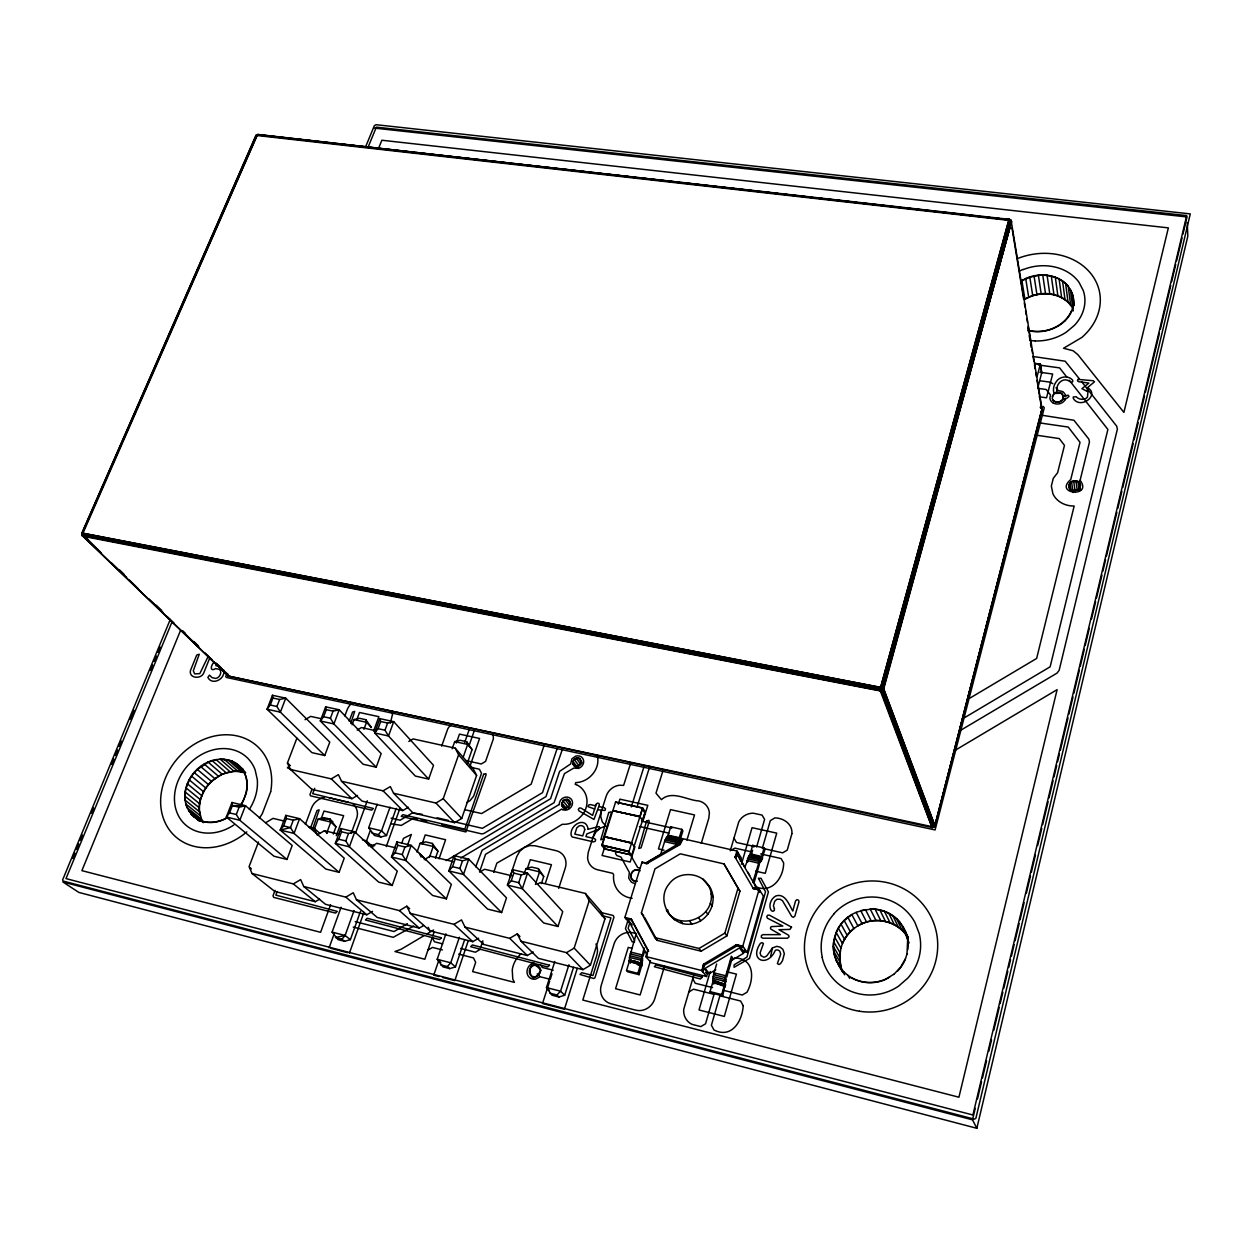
<?xml version="1.0" encoding="UTF-8"?>
<svg xmlns="http://www.w3.org/2000/svg" width="1253" height="1253" viewBox="0 0 1253 1253"><rect width="100%" height="100%" fill="white"/><g stroke="black" fill="none" stroke-linecap="round" stroke-linejoin="round"><path stroke-width="1.5" d="M229.534 675.915L227.592 675.712L227.341 673.848M644.668 863.254L648.13 863.442L642.069 862.017L624.871 917.462L630.948 918.95L647.785 950.213L645.828 956.572L651.043 962.649L706.567 976.541L707.616 973.017L703.653 967.974L704.484 965.123L703.685 964.105L702.588 971.529L703.685 964.105L736.435 944.668L742.778 946.234L747.195 952.452L763.359 896.02L759.13 889.364L752.865 887.891L753.57 889.004L735.119 857.209L736.952 851.022L681.836 838.492L679.972 844.585L646.313 863.943M1087.463 391.124L1087.494 387.647L1094.48 381.805L1093.258 380.74L1077.846 379.361L1077.486 380.787L1078.755 381.695L1088.857 383.089L1081.95 388.665L1087.98 391.797L1087.447 397.107C1084.957 400.6 1078.692 399.691 1076.186 396.731L1073.241 396.982L1073.32 398.438C1080.399 409.903 1100.432 394.914 1087.494 387.647M1068.966 484.88C1067.572 492.805 1081.574 492.272 1080.368 484.66L1077.925 481.356L1071.503 481.622L1068.966 484.88L1069.796 490.33M257.507 134.588L83.011 533.089L83.184 536.315L880.279 690.951L883.71 688.915L1011.453 222.079L1010.685 220.089L257.82 134.431L255.737 135.81L257.507 134.588L1009.417 219.369L1010.685 220.089L1011.312 223.958M601.847 845.556L604.635 836.738L631.7 842.987M642.648 820.229L645.248 811.756L642.648 808.044L615.568 802.077L612.921 810.566L639.907 816.768L612.842 810.55L604.541 836.612L631.59 842.83L634.347 846.715L631.794 855.047L604.588 848.986L601.816 845.415L628.943 851.821L631.559 843.034M639.876 816.47L642.648 808.044M642.632 957.934L642.147 964.043L639.03 974.677L627.722 971.811L626.531 970.48L629.21 961.709L640.518 964.559L637.855 973.346L639.03 974.677M1040.413 406.974L1042.136 409.214L934.973 825.805L932.122 827.497L880.279 688.727L1009.151 219.259L1010.764 223.676M629.476 957.449L629.351 960.111L640.659 962.962L642.523 960.597L629.476 957.449L635.944 934.628M640.659 962.962L644.042 947.894M570.146 804.63L569.254 800.463L567.343 799.43L563.004 800.745L561.532 804.912A4.605 4.166 -41.2 0 0 568.815 806.54M577.68 767.697L572.981 761.448L574.156 759.365A4.573 4.104 -38.6 0 1 580.358 759.083L581.267 763.155L578.056 766.444L573.874 765.536L572.903 761.354M712.957 978.374L712.8 981.068L724.453 983.997L725.221 977.622L731.392 956.243L732.394 957.605L726.74 977.121L725.722 975.789L714.069 972.876L713.568 974.693L712.957 978.374L724.61 981.303M562.926 800.667A4.605 4.166 -41.2 0 1 570.193 802.296L568.893 806.634L564.555 807.95L561.61 805.006L562.926 800.636M712.644 982.697L713.693 984.012L714.116 982.148L725.738 985.046L714.398 980.3L714.116 982.148L725.315 986.941L724.297 985.625L712.644 982.697L710.028 991.609L711.077 992.909L722.73 995.869L726.301 978.859M581.345 763.265L581.486 761.041M856.222 912.45C835.516 920.188 825.382 949.555 840.998 966.815L839.745 957.48L840.888 947.957M744.877 867.295L749.623 854.797L761.088 857.412L759.804 863.051M1011.453 222.079L1008.837 219.839L257.225 134.901L255.863 135.575L81.79 533.277L82.009 535.407L881.736 690.857L933.281 827.309L932.122 827.497L934.816 825.946L1042.104 409.48L1011.124 220.497L1009.151 219.259L1010.685 220.089M188.905 811.083L185.695 803.893L200.37 815.703C193.933 791.05 220.967 764.236 245.463 773.195L231.476 760.853L220.042 759.052L234.17 771.409M187.167 807.715C178.004 786.023 197.488 759.804 220.262 759.255A34.285 28.474 -47.7 0 1 243.051 770.282M666.392 910.164C678.687 932.169 714.335 917.885 711.171 893.922C709.245 873.294 680.598 867.922 669.102 883.976C655.241 900.202 671.091 927.408 691.875 924.025C709.12 921.503 719.708 899.341 708.431 885.276M1040.961 407.115L1042.104 409.48L1042.183 408.697M601.393 811.208L600.735 816.486L602.223 821.811L605.747 825.978L600.516 828.029L595.958 831.914L593.123 837.129M646.705 957.59L647.785 950.213L648.647 951.246L631.841 920.015L630.948 918.95L625.764 918.527L631.841 920.015M1072.85 307.455L1073.038 296.115L1070.344 289.271L1072.772 308.097L1068.042 301.957A33.565 27.864 -11 0 0 1053.93 294.596A33.533 27.848 -11 0 0 1041.165 293.719L1032.691 295.489L1024.891 298.997M906.984 954.3L907.642 939.75L902.724 926.327L908.065 937.667L905.261 933.642A37.057 36.227 -24.1 0 0 875.972 920.438C861.469 920.689 848.062 930.368 842.502 943.634L836.174 932.467A37.621 36.682 -24.6 0 1 844.162 920.485L851.883 914.674M833.778 941.896L836.268 932.639M770.548 956.759L772.396 947.973L776.844 946.344L780.196 947.174L782.859 949.32L784.347 953.705L782.53 960.612L780.494 963.682L778.865 964.528L777.377 963.573L780.729 954.113L779.867 951.434A3.634 3.493 -41.5 0 0 775.309 950.338C767.823 967.849 748.683 960.456 760.352 943.446L761.965 942.601L763.437 943.54L760.085 952.953L760.916 955.616L763.657 957.135A4.73 4.526 -42.6 0 0 767.744 954.598L772.396 947.973M1077.784 489.766A5.842 5.059 -7.7 0 0 1079.522 482.718L1089.468 442.058L1088.841 439.098L1073.915 420.241L1041.086 415.119M976.839 1128.295L972.516 1119.837L62.932 882.002L78.861 892.418L976.839 1128.295L1187.828 236.144L1187.28 222.721M972.516 1119.837L975.241 1108.404M977.497 1098.881L981.569 1081.731M982.477 1077.925L986.55 1060.79M988.821 1051.267L991.53 1039.833M993.786 1030.311L999.221 1007.443M1000.129 1003.637L1002.839 992.204M1003.747 988.398L1007.819 971.263M1008.728 967.441L1010.544 959.829M1011.437 956.023L1014.163 944.59M1015.055 940.784L1019.143 923.633M1020.036 919.827L1024.108 902.693M1026.379 893.17L1030.452 876.019M1031.36 872.213L1035.432 855.063M1037.688 845.54L1041.76 828.405M1042.668 824.584L1048.103 801.732M1049.012 797.926L1053.084 780.776M1053.977 776.97L1056.702 765.536M1057.61 761.73L1059.411 754.118M1060.32 750.296L1068.01 717.922M1068.919 714.116L1072.991 696.966M1073.899 693.16L1079.334 670.308M1080.227 666.486L1084.299 649.352M1085.208 645.546L1089.28 628.395M1091.551 618.872L1095.623 601.738M1096.532 597.916L1101.951 575.064M1102.859 571.258L1105.569 559.825M1106.477 556.019L1116.893 512.211M1117.801 508.389L1121.874 491.254M1122.766 487.448L1133.182 443.64M1134.09 439.819L1138.163 422.684M1139.071 418.878L1144.49 396.011M1145.399 392.205L1159.432 333.157M1160.341 329.351L1170.741 285.543M1171.649 281.721L1175.721 264.587M1176.63 260.781L1182.065 237.913M1182.957 234.107L1187.03 216.957L374.537 128.119M631.12 959.406L629.351 960.581L630.839 961.223L630.4 963.056L629.304 961.129L642.147 964.043L629.304 961.129M1041.619 409.903L934.816 825.946L883.71 688.915L881.987 687.709L81.884 533.12L82.009 535.407L228.406 676.166L933.877 827.058L934.973 825.805L934.378 826.682L883.005 690.121L1011.516 221.515L1008.665 220.34L256.145 135.402L81.852 533.496L81.884 534.906L228.657 676.322L227.326 675.32L227.999 674.302M1037.03 376.714L1040.397 364.106L1034.508 363.433L1040.413 364.122L1041.76 372.517L1038.001 387.193M880.279 688.727L1008.837 219.839L1009.965 220.669L881.987 687.709L880.201 689.432L82.667 534.921L81.884 533.12L82.682 534.311L880.279 688.727L881.987 687.709M1010.544 220.967L1011.406 220.982L1008.994 219.463L1010.544 220.967L882.629 687.991L880.201 689.432M933.877 827.058L882.425 690.575L1011.516 221.515M756.624 846.997L764.612 819.368L762.075 815.092L753.366 813.197A15.349 14.394 -32.1 0 0 738.769 821.858L730.264 850.818M710.232 971.514L699.033 1009.981L724.312 1016.418L736.419 974.114L726.756 971.764M764.111 847.952L761.652 856.472L750.202 853.857L752.661 845.352L764.111 847.952L765.019 849.487L760.79 861.704L760.07 858.744L761.088 857.412M742.778 946.234L759.13 889.364M730.436 961.067L743.452 953.345L744.517 949.633M751.142 855.392L750.014 854.295L762.576 857.992L751.142 855.392L752.63 850.301M722.73 995.869L721.697 994.569L724.297 985.625M736.686 855.627L737.688 852.181L735.119 857.209L735.856 858.352L736.686 855.627L735.119 857.209M740.335 861.359L741.322 857.945L736.952 851.022M654.802 937.589L699.033 948.474L724.892 933.109L737.986 888.236L724.015 863.912L680.269 853.826L654.974 868.83L641.395 912.904L654.802 937.589L657.058 940.33L701.132 951.199L726.897 935.897L739.928 891.165L724.015 863.912M716.653 964.011L714.069 972.876L715.103 974.207M694.256 973.518L683.731 1009.323A16.023 15.224 -54 0 0 691.86 1024.296L700.803 1026.614L705.549 1023.795L714.053 994.349L693.535 989.181L688.837 991.984M741.431 864.21L752.051 827.669L776.735 833.135L765.238 873.325L755.7 871.195M706.567 976.541L701.79 970.527L703.685 964.105M664.529 966.141L654.771 998.751A15.85 14.848 -53.4 0 1 635.647 1010.137L611.041 1003.794A15.772 14.691 -53.1 0 1 601.299 985.124L614.048 943.948A15.616 14.535 -49.1 0 1 632.843 932.765L636.587 933.673M701.273 843.379L708.822 818.178L709.37 812.821A15.177 14.049 -35.6 0 0 698.845 800.965C686.957 800.228 672.031 790.032 661.427 799.633L655.977 793.196L662.837 771.128M748.605 856.112L760.07 858.744L752.896 881.987L753.836 883.475L759.302 864.601L758.363 863.082L746.866 860.451L747.837 861.97M628.207 919.577L625.451 928.677L632.217 941.864L634.629 941.786M650.511 960.644L640.142 994.96L615.568 988.711L628.254 947.393L632.013 948.317M686.942 840.058L694.522 814.936L670.527 809.61L658.467 848.907L664.043 850.176M644.668 950.996L643.087 956.227L641.912 954.864L630.588 952.045M637.119 806.76L649.806 766.303M634.958 846.636L630.181 862.017L602.082 855.501L604.76 846.997M677.372 844.177L680.332 839.244L679.267 837.693L681.82 829.345L670.7 826.823L668.131 835.156L669.212 836.706L680.332 839.244L682.885 830.896L681.82 829.345M631.324 806.932L644.261 765.802M629.82 922.772L628.145 928.238L634.691 940.392M660.597 854.562L665.124 839.933L667.504 836.064L678.64 838.617L675.759 844.162L676.839 845.697M634.143 846.214L645.17 812.226M258.478 842L249.065 866.669L252.057 873.529L293.343 883.913L300.642 879.59L303.774 886.529L345.859 897.132L353.221 892.762L356.478 899.795L399.394 910.602L406.818 906.201L410.232 913.327L454.009 924.338L461.496 919.89L465.051 927.126L509.705 938.356L517.27 933.861L520.966 941.191L538.367 958.341L582.958 969.665L590.414 965.233L604.964 918.809L601.189 911.698L585.37 893.452L540.153 882.582L537.161 884.367M631.59 842.83L639.907 816.768M554.813 961.49L546.465 987.568L551.978 995.195L558.979 997.012L564.696 995.227L573.514 967.347M577.273 968.381L564.414 1009.229L542.502 1003.512L549.66 981.193M642.617 820.261L640.079 817.003L642.397 808.326M630.666 763.155L623.618 785.38L619.06 785.255A15.02 13.689 -38.7 0 0 606.186 796.203L588.252 852.353L587.579 857.725A15.193 13.924 -42.9 0 0 597.65 869.801L612.874 873.372L613.641 874.782A23.76 21.99 -42.9 0 0 632.139 898.276M618.34 804.175L619.922 799.163L647.817 805.35L643.102 820.48L641.567 820.182L642.225 821.341L670.543 827.685M568.94 964.732L560.545 991.201L556.896 995.007L549.863 993.175M520.966 941.191L566.528 952.656L574.156 948.114L589.223 900.703L585.37 893.452M552.009 973.863L550.271 979.329L540.074 976.745L535.704 979.079A8.411 7.675 -52.8 0 1 529.439 977.465C524.38 972.986 527.748 964.074 534.107 963.009M557.992 926.5L562.754 911.636L527.482 873.2L512.555 869.629L507.418 885.104L543.677 922.96L557.992 926.5L522.36 888.722L518.726 882.676L511.24 880.859L507.418 885.104L522.36 888.722L527.482 873.2L521.295 874.907L513.808 873.106L512.555 869.629M628.928 851.32L601.832 845.055L604.353 838.539M558.697 888.393L565.275 868.031A15.161 13.752 -45.2 0 0 556.097 850.677L534.984 845.759L529.737 845.556L524.208 847.514L496.861 863.129L493.745 872.401M545.415 883.146L551.43 864.695L530.285 859.699L527.247 868.893M541.39 883.616L543.724 876.458L538.351 868.674L531.554 867.06L525.947 868.595L524.161 873.967M535.438 884.43L539.557 871.853L538.351 868.674M906.906 954.128L905.465 958.937A37.684 36.744 -24.7 0 1 897.43 971.263M562.91 747.837L545.963 796.626L483.768 833.543L481.653 833.887L442.043 824.646M518.726 882.676L521.295 874.907M510.065 876.724L516.769 856.582L519.65 851.382L524.208 847.514L562.284 824.286C571.274 824.96 579.685 819.587 584.305 812.022A22.053 19.891 -41.2 0 0 576.286 784.582M511.24 880.859L513.808 873.106M501.623 912.56L506.494 897.868L468.716 859.135L454.103 855.642L448.856 870.913L487.605 909.083L501.623 912.56L463.5 874.469L459.867 868.47L452.552 866.7L448.856 870.913L463.5 874.469L468.716 859.135L462.498 860.795L455.184 859.041L454.103 855.642M556.88 749.263L542.502 792.663L482.405 828.311L452.255 821.295M468.309 940.643L454.823 980.645L442.528 977.45M544.366 744.611L531.162 784.159L481.591 813.557L464.597 809.642M480.541 947.769L482.859 940.799M479.586 871.931L485.553 854.311L561.814 809.046L562.707 809.657M445.896 933.845L437.203 959.297L442.951 966.862L449.702 968.616L455.466 966.924L464.644 939.719M1071.628 311.089L1072.819 307.157L1073.288 310.901M475.717 866.794L482.139 850.239L559.245 804.489M459.381 937.275L450.735 962.805L447.321 966.564L440.555 964.81M459.867 868.47L462.498 860.795M439.051 858.791L445.598 839.729L425.237 834.921L422.089 843.895M452.552 866.7L455.184 859.041M432.88 935.74L434.024 932.389M446.381 898.887L451.346 884.383L411.172 845.368L396.856 841.938L391.5 857.021L432.63 895.488L446.381 898.887L405.847 860.498L402.244 854.562L395.071 852.823L391.5 857.021L405.847 860.498L411.172 845.368L404.923 846.997L397.749 845.274L396.856 841.938M438.675 960.738L433.742 975.147L439.004 976.526M468.998 745.848L474.95 728.807M296.883 738.221L287.438 762.967L290.461 769.483L331.246 778.88L338.388 774.652L341.536 781.261L383.089 790.847L390.309 786.571L393.583 793.259L413.067 812.978L454.604 822.673L461.715 818.46L476.61 775.388L473.242 768.888L455.215 748.182L413.13 738.925L408.838 741.463M464.503 742.935L469.859 727.711M435.48 858.148L437.908 851.163L432.301 843.441L425.769 841.875L420.1 843.347L417.03 852.103M456.343 743.045L459.459 734.117L479.57 738.456L469.718 767.055L479.413 769.248L481.512 773.273L473.618 796.203L469.969 800.667L466.68 802.625M463.265 757L467.651 744.423L466.68 741.713L460.211 740.304L454.714 741.604L452.192 748.761M429.544 857.005L433.209 846.48L432.301 843.441M467.103 763.891L472.068 749.592L466.68 741.713M393.583 793.259L435.95 803.032L443.217 798.709L458.614 754.792L455.215 748.182M428.651 779.084L433.522 765.317L393.708 721.65L379.863 718.642L374.631 732.942L415.354 776.077L428.651 779.084L388.493 735.997L385 730.201L378.061 728.682L374.631 732.942L388.493 735.997L393.708 721.65L387.616 723.028L380.677 721.524L379.863 718.642M402.244 854.562L404.923 846.997M392.205 885.479L397.264 871.148L354.803 831.882L340.785 828.531L335.318 843.41L378.719 882.143L392.205 885.479L349.368 846.824L345.797 840.935L338.764 839.244L335.318 843.41L349.368 846.824L354.803 831.882L348.522 833.464L341.489 831.773L340.785 828.531M441.667 746.13L447.76 728.886A14.597 12.734 -41.2 0 1 451.378 724.563M407.46 845.43L411.329 834.467L403.482 838.351L401.712 843.316M399.942 808.326L386.284 846.558M363.965 912.356L349.383 953.157M395.071 852.823L397.749 845.274M377.216 804.16L368.68 827.763L374.412 835.453L380.834 836.988L386.488 835.547L396.214 808.373M341.082 907.25L332.092 932.107L338.059 939.625L344.544 941.301L350.37 939.672L360.504 911.338M366.236 841.765L370.168 830.88M329.085 947.863L334.347 933.297M390.043 807.167L381.538 830.833L378.343 834.639L371.922 833.104M350.37 939.672L345.108 935.474L335.397 937.526L341.912 939.202L345.108 935.474L354.066 910.555M345.797 840.935L348.522 833.464M390.294 723.169L392.455 714.586A14.378 12.295 -42.5 0 0 391.938 711.203M351.2 833.402L356.525 818.789A14.738 12.655 -47 0 0 353.252 804.52M376.213 767.212L381.163 753.586L339.203 709.793L325.639 706.849L320.314 720.961L363.151 764.252L376.213 767.212L333.893 723.952L330.416 718.22L323.619 716.732L320.314 720.961L333.893 723.952L339.203 709.793L333.079 711.14L326.297 709.668L325.639 706.849M339.077 872.339L344.23 858.18L299.577 818.663L285.825 815.374L280.28 830.081L325.858 869.065L339.077 872.339L294.048 833.417L290.492 827.591L283.601 825.931L280.28 830.081L294.048 833.417L299.577 818.663L293.265 820.214L286.373 818.554L285.825 815.374M355.429 833.339L367.254 800.808M330.588 904.791L320.596 932.31L81.884 870.647L180.636 630.196M378.061 728.682L380.677 721.524M338.764 839.244L341.489 831.773M385 730.201L387.616 723.028M356.886 719.567L359.486 712.487L378.876 716.685L373.551 731.219M333.314 834.028L335.976 826.776L330.181 819.133L323.869 817.629L318.152 819.039L314.111 829.925M336.305 835.72L343.651 815.672L324.026 811.051L321.332 818.303M363.918 729.324L366.502 722.308L365.798 719.692L359.58 718.329L354.019 719.567L352.062 724.829M326.751 832.979L330.792 822.046L330.181 819.133L318.152 819.039L330.792 822.046L335.976 826.776M349.164 721.211L352.579 712.033L354.693 711.375L350.777 723.42M310.337 828.452L316.993 810.534L319.155 809.877L312.796 828.719M275.049 890.35L273.013 895.801L273.702 897.383L335.522 913.092L337.276 911.401L275.848 895.112L277.179 891.525M286.968 859.448L292.2 845.462L245.447 805.71L231.977 802.484L226.339 817.003L274 856.238L286.968 859.448L239.824 820.276L236.3 814.513L229.55 812.884L226.339 817.003L239.824 820.276L245.447 805.71L232.369 805.601L229.55 812.884M314.691 788.309L312.686 793.666L373.378 808.483L371.655 810.127L310.587 795.859L309.945 794.668L311.997 789.202M344.873 715.87L347.112 709.887A14.331 12.201 -42.7 0 1 352.751 702.479M305.419 824.443L311.496 808.169A14.707 12.577 -47.1 0 1 324.167 797.581M330.416 718.22L333.079 711.14M293.265 820.214L290.492 827.591L280.28 830.081M324.746 755.543L329.79 742.089L285.762 698.172L272.465 695.274L267.046 709.229L311.934 752.646L324.746 755.543L280.374 712.158L276.913 706.488L270.256 705.016L267.046 709.229L280.374 712.158L285.762 698.172L279.623 699.487L272.966 698.031L272.465 695.274M323.619 716.732L326.297 709.668M283.601 825.931L286.373 818.554M270.679 791.739L262.347 813.51A60.958 50.637 -47.7 0 1 259.387 818.131M276.913 706.488L279.623 699.487M236.3 814.513L239.119 807.23L245.447 805.71M270.256 705.016L272.966 698.031M668.616 838.241L669.212 836.706M934.973 825.617L883.522 688.617L882.425 690.575L880.201 690.575L932.028 827.372M209.815 657.825L203.55 673.378C200.762 679.455 188.717 678.343 190.44 670.559L196.737 655.037L199.258 654.238L193.307 670.809L194.685 673.879L199.807 673.628L208.28 656.149M378.155 149.279L381.867 140.242L1168.36 227.874L1123.894 412.425L1077.878 354.662L1073.148 350.762L1063.531 348.256L1081.778 337.48A60.457 49.948 -11.2 0 0 1090.893 273.624A60.457 49.948 -11.2 0 0 1018.47 258.196M170.283 619.421L62.65 879.841L63.104 881.047L974.395 1119.164L975.883 1118.271L1190.287 213.903L376.072 124.705L374.334 125.707L365.359 147.415M72.658 858.493L74.898 853.074M76.386 849.456L78.626 844.036M80.129 840.418L82.369 834.999M91.328 813.307L93.583 807.872M111.517 764.487L113.757 759.067M115.245 755.449L117.484 750.03M118.988 746.412L121.228 740.977M130.187 719.285L133.93 710.247M150.36 670.48L152.6 665.045M154.103 661.443L156.343 656.008M157.831 652.39L160.086 646.971M171.943 622.099L66.002 878.604L972.908 1114.998L1186.716 215.594L376.37 127.148L368.163 147.008M1064.752 400.161L1065.551 398.313M189.344 779.961L186.149 787.98A34.317 28.506 -47.7 0 0 185.178 800.213M905.386 958.764L900.578 967.269L893.765 974.474M1053.131 394.664L1052.222 398.47C1053.82 404.531 1064.345 402.511 1063.39 396.246L1061.056 393.238L1054.76 393.426M1052.269 396.574L1054.744 393.285A5.717 4.84 -9.6 0 1 1062.56 394.382A5.717 4.84 -9.6 0 1 1060.821 401.164A5.717 4.84 -9.6 0 1 1052.974 400.052M1071.581 310.791C1064.486 326.876 1044.673 334.426 1028.118 330.291M214.31 661.929C210.614 665.28 209.533 672.375 215.673 668.585L219.385 669.368C222.705 671.921 219.526 678.092 215.751 678.437L212.039 677.638L209.47 675.132L207.888 677.419C212.258 686.158 226.229 678.609 223.52 669.838M227.185 674.866L227.607 674.067L216.017 663.589M679.972 844.585L682.65 839.667L681.836 838.492M240.513 805.131C246.684 796 249.19 783.751 244.617 773.414M932.122 827.497L229.236 676.181M645.326 863.348L660.268 854.781M631.653 855.251L628.912 851.68M615.536 802.108L642.601 808.06M255.753 136.123L258.416 134.557M834.623 937.025L840.982 948.129L842.408 943.462A37.12 36.29 -24.1 0 1 850.27 931.637L853.841 928.457M82.291 535.83L81.852 533.496L87.663 539.166M893.687 974.301L885.307 979.533A37.653 36.697 -24.6 0 1 865.995 982.477A37.621 36.682 -24.6 0 1 852.103 978.123L847.936 975.351L849.722 978.389M629.351 960.581L640.675 963.432L642.413 962.257M580.437 759.177L578.526 758.159L574.234 759.475L578.917 765.74M969.963 698.093L1036.638 658.451L1074.166 506.024A23.4 20.252 -7.7 0 1 1052.912 493.776L1051.345 486.039L1053.303 478.27L1057.595 472.773L1064.47 445.379L1059.255 438.566L1036.591 435.214M964.716 717.577L1050.139 666.815L1107.887 429.434L1069.248 380.192M953.752 751.142L1057.109 689.651L958.921 1097.221L582.802 1000.051L596.773 955.287A15.584 14.347 -50.6 0 0 595.958 944.042M731.533 959.814L734.665 957.95C754.384 958.326 754.478 978.656 747.007 992.219L742.277 995.039L723.2 990.246M290.461 769.483L311.903 789.374L351.921 798.709L357.512 795.404M339.626 834.373L324.417 830.723L317.197 834.999L314.064 828.233L308.473 826.886M341.536 781.261L362.023 801.074L402.777 810.581L408.415 807.245M412.19 818.961L401.32 825.414L390.873 823.754M370.966 846.762L376.793 843.316L395.337 847.764M252.057 873.529L274.783 891.416L315.286 901.706L319.562 899.168M424.297 859.636L430.186 856.144L452.866 861.594M446.272 860.607L550.584 798.709L559.59 771.378L570.663 763.923L571.901 758.832L575.738 756.123A6.845 6.155 -38.6 0 1 583.553 760.289A6.845 6.155 -38.6 0 1 578.447 768.371M460.775 858.054L554.061 802.703L564.445 773.602L573.764 768.089L578.432 768.402M303.774 886.529L325.514 904.306L366.784 914.784L372.533 911.37M480.165 871.884L484.629 869.237L512.336 875.894M407.335 923.649L394.053 931.543L355.194 921.628M413.678 926.061L393.191 937.322L353.236 927.079M356.478 899.795L377.216 917.431L419.285 928.113L423.624 925.528M423.812 935.787L401.085 949.288L394.961 951.528L424.83 959.25L432.301 937.416L434.415 941.77L442.654 943.854M427.054 933.861L433.554 930.008M427.962 950.103L432.489 947.425L442.387 949.931M410.232 913.327L429.904 930.807L472.788 941.692L478.63 938.215M479.946 949.523L475.404 952.217L460.618 948.443M646.752 862.503L680.191 842.705M465.051 927.126L483.611 944.433L527.325 955.538L533.23 952.029M731.799 849.926L734.853 848.109L751.189 851.774M959.61 730.906L1057.031 673.112L1059.145 670.324L1117.378 429.137L1116.705 426.177L1081.84 381.946M932.263 827.466L934.816 825.946M704.484 965.123L737.187 945.717L743.515 947.268L736.435 944.668L737.187 945.717M705.502 972.673L709.276 973.628L715.776 969.759M305.043 719.708L310.666 716.387L321.708 718.815M357.168 730.076L361.412 727.554L376.433 730.859M265.871 822.61L273.029 818.366L284.227 821.06M881.298 687.474L82.134 533.026L82.682 534.311M82.009 535.407L880.17 690.058L883.146 688.304M580.029 765.144L577.978 766.35A4.573 4.104 -38.6 0 1 572.778 763.563M227.576 817.348C218.351 822.876 206.087 824.364 196.564 818.695L199.493 821.028L190.91 813.902L199.697 820.934M227.795 817.52L223.911 819.54A34.285 28.474 -47.6 0 1 196.752 818.867L193.557 816.517M1025.706 278.511L1021.868 280.484L1024.923 299.279C1039.066 290.853 1059.678 291.871 1070.642 305.027L1068.198 286.17C1058.049 274.031 1039.567 272.214 1025.706 278.511L1028.713 297.321M1021.915 280.782L1029.825 277.226L1038.408 275.425A33.988 28.083 -11.2 0 1 1065.661 283.679L1068.229 286.467M889.599 977.105C878.322 983.887 863.568 984.31 852.009 977.951M876.066 920.61L870.255 909.098C885.746 908.503 901.44 918.292 905.339 933.814C894.25 919.921 872.902 916.648 857.866 925.92L851.789 914.486M255.863 135.575L257.225 134.901L82.087 533.778L101.462 553.184M289.49 765.818L287.376 767.823L291.698 769.64M216.236 759.725L208.233 762.216L197.394 769.483A34.317 28.506 -47.7 0 0 189.375 779.883M629.131 919.373L630.948 918.95M870.349 909.271L860.701 910.618L866.637 922.098M865.541 909.725L856.128 912.278L862.142 923.727M604.839 837.004L631.481 843.159M233.951 771.221L222.079 774.135L211.381 781.308A33.862 28.255 -47.9 0 0 203.456 791.661L200.323 799.586A33.862 28.255 -47.9 0 0 199.415 811.693L201.623 819.305L186.932 807.527M215.829 665.641L219.416 666.236M1040.429 407.773L1041.838 407.758M638.2 870.036C629.977 867.89 628.035 882.457 637.01 881.188M1040.444 407.319L1041.447 407.382L1037.014 380.364M673.644 838.68L680.332 839.244M755.716 857.397L762.576 857.992M676.385 840.387L679.737 840.763M758.566 859.166L761.996 859.542L761.464 856.911M260.624 135.073L289.803 138.363M293.688 138.801L334.535 143.422M338.42 143.86L367.599 147.149M371.499 147.588L400.678 150.893M404.562 151.331L412.347 152.208M416.231 152.647L445.41 155.952M449.294 156.39L478.474 159.679M482.358 160.118L511.537 163.407M515.437 163.861L523.206 164.738M527.106 165.177L556.285 168.466M560.169 168.904L589.349 172.209M593.233 172.648L601.017 173.525M604.901 173.963L622.412 175.937M626.312 176.375L634.081 177.253M637.981 177.691L667.16 180.996M671.044 181.434L678.828 182.311M682.713 182.75L700.223 184.724M704.108 185.162L711.892 186.055M715.776 186.493L744.955 189.783M748.855 190.221L756.624 191.098M760.524 191.537L778.019 193.526M781.919 193.964L811.098 197.254M814.983 197.692L822.767 198.569M826.651 199.008L834.435 199.885M838.32 200.323L855.83 202.313M859.715 202.751L888.894 206.04M892.794 206.479L900.562 207.356M904.462 207.794L912.231 208.687M916.131 209.126L921.957 209.784M925.857 210.222L933.642 211.099M937.526 211.538L966.705 214.827M970.589 215.265L978.374 216.158M982.258 216.597L990.042 217.474M993.927 217.912L999.769 218.57M1003.653 219.009L1009.495 219.667M1032.676 356.432L1065.175 361.209L1079.428 378.892M1038.471 364.999L1059.599 367.881L1066.836 377.122M1039.865 372.266L1052.661 374.021L1046.537 397.812L1039.207 396.778M1039.598 380.708L1050.014 382.149L1052.849 383.7M1037.641 388.305L1046.239 389.511L1050.515 395.04L1049.873 398.062A7.91 6.704 -9.6 0 0 1053.084 402.871M1039.207 422.841L1068.245 427.069L1080.039 442.34L1070.735 479.554C1053.225 494.543 1093.227 497.692 1080.07 480.275M724.453 983.997L712.8 981.553L724.406 985.015M465.928 760.571L481.246 763.97L485.6 761.385L493.4 738.737L493.196 735.26M354.019 719.567L366.502 722.308L371.405 727.507L365.798 719.692M454.714 741.604L467.651 744.423L472.068 749.592M760.712 853.935L781.042 858.524L783.642 862.894C783.767 877.914 771.268 894.517 755.214 886.357M576.286 784.582L575.19 784.347L575.754 782.608C588.753 782.311 600.328 769.342 597.462 756.311M595.692 805.789L590.21 804.567L588.581 805.068L588.064 806.666L594.658 809.015M598.871 806.509L604.369 807.731L605.497 808.858L604.98 810.472L597.853 809.736M639.422 826.526L668.883 833.151M880.17 690.058L882.425 690.575M639.907 816.267L613.14 810.942M754.729 846.558L736.498 842.47L733.992 838.163M668.131 835.156L679.267 837.693M679.063 838.132L667.708 835.908L678.64 838.617M749.811 854.609L761.276 857.224L761.996 859.542M666.424 837.364L677.575 839.917M665.75 838.476L676.918 841.029M747.978 857.256L759.459 859.887M675.383 841.17L679.095 842.016M665.124 839.933L676.291 842.486M747.383 858.744L758.879 861.375M664.591 841.593L675.759 844.162M391.093 818.115L400.099 820.245L412.488 812.899L422.089 814.293M601.816 845.195L628.912 851.539M604.807 848.798L631.794 855.047M437.172 817.802L448.48 820.417M639.876 868.063L637.699 867.562L629.93 853.919M329.085 797.738L348.679 802.312M413.741 818.052L417.515 818.929M421.29 819.807L426.944 821.122M368.68 827.763L381.538 830.833L386.488 835.547M329.617 820.746L332.765 821.498M420.1 843.347L433.209 846.48L437.908 851.163M525.947 868.595L539.557 871.853L543.724 876.458M239.119 807.23L232.369 805.601L231.977 802.484M369.228 844.444L374.694 845.759M362.43 839.855L366.236 840.779L372.987 847.028M600.03 912.278L613.093 915.457L614.001 917.118L594.909 977.857L593.797 978.515L579.967 974.458L581.752 972.688L592.967 975.523L610.947 917.822L601.534 915.536M747.195 952.452L743.687 951.607L739.99 946.422L736.435 944.668M645.828 956.572L701.79 970.527M630.071 953.831L641.395 956.665M713.568 974.693L725.221 977.622M629.695 955.679L641.019 958.529M713.176 976.588L724.845 979.501M722.824 980.723L726.145 981.553M637.918 964.951L641.693 965.906L640.628 963.964M553.184 970.198L542.298 967.473L540.372 964.591M458.708 954.128L473.493 957.918L475.67 962.351L472.6 971.592L514.419 982.383L512.775 979.079L512.242 970.026A24.199 22.068 -52.8 0 1 521.029 953.799M712.534 987.568L695.258 983.26L692.737 978.671M626.531 970.48L637.855 973.346M710.028 991.609L721.697 994.569M332.092 932.107L345.108 935.474M330.933 948.333L347.535 952.672M759.851 890.476L752.865 887.891L755.199 889.066M1043.122 406.411L1044.282 407.726L935.098 829.94L226.213 677.403L225.65 675.915M640.675 963.432L642.147 964.043L634.269 960.738M1062.56 391.578L1058.127 390.466L1056.013 387.757M630.839 961.223L641.693 965.906M231.476 760.853L243.458 769.514M227.592 675.712L228.657 676.322M227.326 675.32L228.939 676.322M341.912 939.202L344.544 941.301M184.958 800.025L199.634 811.881M184.755 796.015L199.415 807.903M293.343 883.913L315.286 901.706M185.084 791.912L199.728 803.846M185.93 787.792L200.543 799.774M187.277 783.72L201.874 795.749M189.109 779.773L203.675 791.849M191.396 775.999L205.931 788.121M194.105 772.49L208.578 784.66M844.256 972.234L848.046 975.523M197.16 769.295L211.585 781.496M345.859 897.132L366.784 914.784M200.543 766.444L214.921 778.677M204.176 764.017L218.508 776.28M440.805 962.398L437.203 959.297L450.735 962.805L455.466 966.924M208.014 762.028L222.298 774.323M211.992 760.524L226.213 772.85M447.321 966.564L449.702 968.616M216.017 759.537L230.192 771.864M224.021 759.13L238.086 771.488M227.842 759.725L241.876 772.083M399.394 910.602L419.285 928.113M234.828 762.466L243.207 769.875M237.882 764.581L245.604 772.553M314.064 828.233L319.734 833.261M324.417 830.723L327.221 833.229M406.818 906.201L409.637 908.707M454.009 924.338L472.788 941.692M287.438 762.967L290.304 765.63M378.343 834.639L380.834 836.988M549.284 990.262L546.465 987.568L560.545 991.201L564.696 995.227M737.171 853.34L738.142 854.28M556.896 995.007L558.979 997.012M331.246 778.88L351.921 798.709M119.787 570.131L123.984 574.172M156.108 605.152L161.684 610.54M182.64 630.745L185.428 633.438M193.808 641.52L198.005 645.561M216.158 663.072L221.75 668.46M111.235 562.613L126.6 577.414M129.404 580.108L137.783 588.19M148.95 598.965L162.921 612.419M167.119 616.46L174.104 623.195M182.484 631.277L199.243 647.425M204.834 652.813L211.82 659.548M537.208 973.926L539.808 976.416M426.286 860.216L419.426 853.559L421.133 857.036M509.705 938.356L527.325 955.538M193.776 816.705L188.686 810.895L203.362 822.626L201.388 819.117M517.27 933.861L519.948 936.524M383.089 790.847L402.777 810.581M566.528 952.656L582.958 969.665M574.156 948.114L590.414 965.233M435.95 803.032L454.604 822.673M443.217 798.709L461.715 818.46M841.029 968.679L844.35 972.406M710.482 888.22L702.479 878.557M458.614 754.792L476.61 775.388M589.223 900.703L604.964 918.809M250.396 867.828L251.352 868.924M624.871 917.462L630.212 923.806M632.17 924.98L628.677 920.83L646.344 953.69M641.395 912.904L643.697 915.724M561.61 805.006L565.228 809.501M561.751 802.75L566.56 808.749M563.004 800.745L569.019 808.263M602.395 844.663L604.76 847.654M565.056 799.524L569.849 805.554M567.343 799.43L570.914 803.94M709.276 973.628L705.126 968.35L739.568 947.91L743.452 953.345M672.266 916.961L674.459 919.796M699.033 948.474L701.132 951.199M680.457 920.845L682.619 923.665M642.069 862.017L642.93 863.16M689.73 921.206L691.875 924.025M572.856 763.672L575.205 766.789M576.255 758.269L580.938 764.534M578.526 758.159L582.019 762.858M698.688 917.963L700.787 920.798M705.909 911.604L707.992 914.455M724.892 933.109L726.897 935.897M710.279 903.162L712.331 906.044M642.476 809.375L644.684 812.477M899.967 922.427L902.802 926.5A37.089 36.149 -24.5 0 1 907.736 939.922A37.684 36.744 -24.7 0 1 907.877 949.539M711.171 893.922L713.223 896.835M1068.198 286.17L1072.004 292.889A34.05 28.13 -11.2 0 1 1073.508 303.743M670.7 826.823L671.78 828.374M844.632 974.787L836.174 960.456L841.123 968.851M737.986 888.236L739.928 891.165M752.661 845.352L753.601 846.903M838.32 964.732L842.846 972.406M833.668 951.262L840.058 962.194M833.355 946.501L839.745 957.48M840.058 952.766L833.668 941.723A37.621 36.682 -24.6 0 0 834.608 956.008L836.268 960.628M744.877 867.029L738.127 855.956L756.781 888.189M747.806 872.088L749.764 875.455M753.664 882.206L759.522 892.34M838.304 928.144L844.6 939.374M840.982 924.119L847.232 935.411M844.162 920.469L850.364 931.809M644.59 917.353L657.058 940.33M847.795 917.243L853.935 928.63M242.831 770.094L244.836 773.602A33.768 28.052 -47.6 0 1 247.217 785.083A34.317 28.506 -47.7 0 1 246.152 793.368L243.019 801.481A34.317 28.506 -47.7 0 1 240.733 805.319M865.447 909.553L871.321 921.065M875.111 909.255L880.843 920.783M482.201 941.598L483.611 944.433M879.888 910.038L885.542 921.566M884.508 911.417L890.1 922.928M888.878 913.39L894.407 924.886M428.213 927.298L429.904 930.807M892.982 915.912L898.448 927.377M366.236 840.779L368.68 845.916M896.694 918.95L902.113 930.368M906.624 935.067L908.127 938.262M907.642 939.75L909.161 942.945M904.964 930.556L908.002 937.009M81.79 533.277L82.745 535.485M842.549 971.263L840.888 966.643A37.12 36.29 -24.1 0 1 839.949 952.593M667.551 909.568L668.601 913.014M639.938 816.157L640.079 817.003M1011.954 227.811L1023.685 299.263M1024.327 303.116L1024.954 306.985M1025.596 310.838L1026.223 314.707M1026.865 318.575L1027.491 322.428M1028.133 326.297L1031.297 345.593M1031.939 349.462L1032.566 353.33M1033.208 357.183L1033.835 361.052M1034.477 364.905L1035.103 368.774M1035.745 372.627L1036.372 376.495M1027.93 327.957L1028.572 331.81M1029.199 335.679L1029.841 339.532M1030.483 343.4L1031.109 347.253M1040.256 364.388L1041.666 373.19M1029.778 276.929L1032.738 295.771M1034.038 275.801L1036.936 294.659M1038.361 275.127L1041.212 294.016M1069.874 483.031L1070.97 490.315M1071.503 481.622L1073.132 492.539M1073.602 480.823L1075.215 491.756M1042.747 274.94L1045.535 293.828M1075.873 480.776L1077.204 489.892M1079.256 490.612L1077.94 481.497A5.842 5.059 -7.7 0 0 1068.919 484.754A5.842 5.059 -7.7 0 0 1075.654 490.581M1047.085 275.221L1049.81 294.126M1051.298 275.973L1053.977 294.878M1079.538 482.859L1080.572 490.142M1055.308 277.195L1057.924 296.084M1059.083 278.855L1061.651 297.744M1062.528 280.923L1065.05 299.812M1065.583 283.382L1068.073 302.255M1073.038 296.115L1074.244 305.497M1071.973 292.591L1073.664 305.763M761.276 857.224L761.401 860.827M1042.089 408.212L1042.104 409.48M822.156 957.511A50.042 48.789 -24.6 0 0 898.62 986.111L907.783 978.123A49.932 48.679 -24.6 0 0 919.185 933.469L914.941 922.474A50.042 48.789 -24.6 0 0 834.059 913.609M233.857 824.991A45.578 37.856 -47.7 0 1 180.651 819.384A45.656 37.919 -47.7 0 1 175.028 791.536A45.578 37.856 -47.7 0 1 189.689 763.547A45.656 37.919 -47.7 0 1 207.481 751.706A45.578 37.856 -47.7 0 1 255.126 769.906L257.257 779.288A45.468 37.762 -47.7 0 1 249.331 809.297M822.344 957.511A49.932 48.679 -24.6 0 1 834.279 913.656M562.738 809.657A6.907 6.234 -41.2 0 0 572.182 805.006A6.907 6.234 -41.2 0 0 570.835 798.756A6.907 6.234 -41.2 0 0 559.261 804.52M615.521 852.103A4.667 4.292 -41.9 0 0 615.818 854.06L616.93 855.611L620.94 857.005L629.366 872.433L628.708 878.165L631.073 881.799A8.254 7.628 -42.9 0 0 635.13 883.428M636.931 881.094A5.905 5.466 -42.9 0 1 630.745 876.427A5.936 5.482 -42.9 0 1 633.767 870.663A5.905 5.466 -42.9 0 1 640.079 870.882M1035.276 340.957A45.265 37.402 -11.2 0 0 1066.334 332.139L1074.354 325.42A45.108 37.277 -11.2 0 0 1083.25 290.539L1079.084 282.426A45.108 37.277 -11.2 0 0 1023.231 269.599M1019.738 270.867A45.265 37.402 -11.2 0 1 1022.996 269.442M1035.338 340.91A45.108 37.277 -11.2 0 1 1029.966 340.487M1064.752 400.161A7.91 6.704 -9.6 0 1 1059.458 403.779A8.019 6.782 -9.6 0 1 1053.006 402.871M1062.544 391.672A7.91 6.704 -9.6 0 1 1065.692 396.465M234.123 771.143A33.862 28.255 -47.9 0 1 245.447 772.929M870.443 909.036A37.621 36.682 -24.6 0 1 900.171 922.412M1071.613 311.151A34.05 28.13 -11.2 0 1 1064.768 321.05M1064.784 320.972A33.502 27.691 -11.2 0 1 1057.971 326.14L1054.102 328.161A34.019 28.114 -11.2 0 1 1028.118 330.573M246.81 831.898A60.958 50.637 -47.7 0 1 184.739 842.893A60.958 50.637 -47.7 0 1 161.919 789.406A60.927 50.606 -47.7 0 1 227.435 734.775A60.927 50.606 -47.7 0 1 270.664 791.739M758.519 878.384L765.52 891.807L746.898 957.182L734.117 964.81L734.07 967.3L749.482 958.435L768.418 891.885L760.994 878.29L758.519 878.384M791.52 927.157L789.938 929.413L778.959 929.71L788.67 935.286L789.061 936.821L787.432 938.215L762.842 938.199L761.323 937.307L761.417 935.537L762.983 934.644L780.447 934.644L770.705 929.037A1.848 1.77 -38.7 0 1 771.394 926.609L782.859 926.045L767.619 918.292L766.711 916.82L767.572 915.238L769.373 915.144L791.52 927.157M774.401 908.676L774.354 910.445L772.803 911.37L771.284 910.539C768.042 905.684 770.987 898.479 775.873 895.958C785.145 892.762 789.327 905.152 792.757 911.025L795.545 901.001L796.814 899.717L798.537 900.124L799.007 901.8L794.856 916.162L793.306 917.353L791.771 916.507L782.499 900.719L780.118 899.231L776.829 899.309L774.73 901.22L773.414 905.841L774.401 908.676M1063.28 396.214L1062.826 399.206L1066.569 398.517L1069.044 396.387L1068.12 395.212L1063.28 396.214M1056.937 388.305L1056.718 391.954L1053.961 393.332L1053.663 392.142A17.401 14.691 -9.2 0 1 1056.404 381.476C1059.819 376.166 1068.668 375.273 1072.693 380.223L1072.756 381.648L1071.331 382.51L1069.216 381.131C1063.891 377.357 1057.36 382.494 1056.937 388.305M588.143 829.251L599.106 826.526L599.607 828.061L598.448 829.376L586.811 833.95L585.95 836.644L594.517 838.602L595.645 839.745L595.128 841.374L593.483 841.875L572.151 836.957L571.18 835.406C569.348 824.599 586.091 815.813 588.143 829.251M540.685 970.214C528.265 994.334 525.054 950.447 540.685 970.214M743.201 1005.689C742.309 1021.383 731.564 1038.941 713.975 1029.997L711.391 1025.283L719.88 995.806L740.586 1001.022L743.201 1005.689M791.927 833.605L787.26 850.098L782.655 852.839L762.341 848.281L770.313 820.621L774.887 817.896C783.611 817.99 792.648 824.082 791.927 833.605M702.244 977.183L700.458 978.985L654.348 966.736L656.133 964.951L702.244 977.183M646.579 821.028L638.732 848.5L641.05 847.811L649.164 821.608L648.866 820.323L646.579 821.028M608.739 812.539L600.767 839.776L603.053 839.087L611.307 813.103L611.01 811.85L608.739 812.539M549.503 965.249L547.718 967.003L470.642 946.688L472.412 944.966L549.503 965.249M584.759 829.674L582.755 835.908L574.798 834.091L576.819 827.857L578.886 826.025A4.652 4.229 -42.1 0 1 584.07 827.215L584.759 829.674M596.162 804.348L592.606 815.405L580.953 808.06L579.309 808.028L578.306 809.438L578.98 810.879L593.953 819.446L599.341 805.053L598.981 803.486L597.383 803.126L596.162 804.348M441.354 937.808L439.599 939.531L365.422 919.968L367.176 918.277L441.354 937.808M483.642 774.307L464.816 829.126L402.902 814.701L401.195 816.345L465.834 831.945L486.086 774.855L485.851 773.634L483.642 774.307M536.77 976.353A6.014 5.498 -52.8 0 0 538.68 966.314A6.014 5.498 -52.8 0 0 529.346 970.402A6.014 5.498 -52.8 0 0 536.77 976.353M859.511 1011.249A66.926 65.234 -24.6 0 0 933.689 922.897A66.926 65.234 -24.6 0 0 820.026 905.355A66.926 65.234 -24.6 0 0 859.511 1011.249"/></g></svg>
